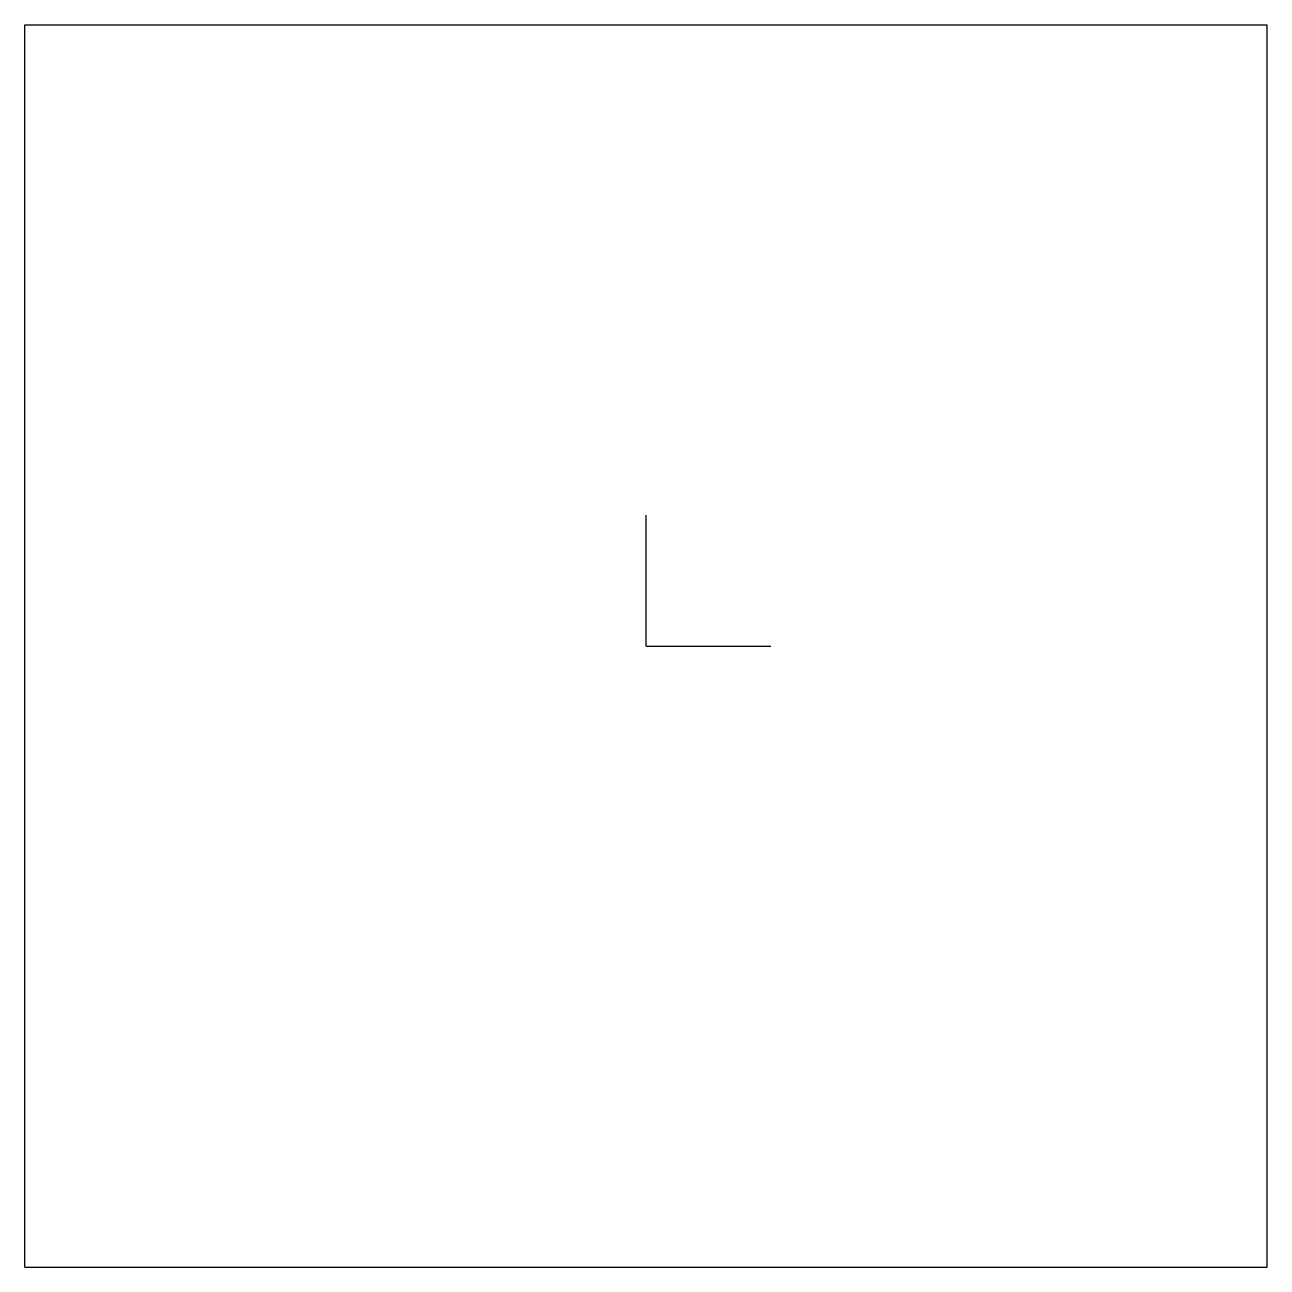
# Model space of a CAD drawing. Header units: metres. Extents: x -2 to 2, y -2 to 2.
import ezdxf

# ---------------------------------------------------------------- set-up
doc = ezdxf.new("R2010")
doc.units = ezdxf.units.M

msp = doc.modelspace()

# ---------------------------------------------------------------- linework, layer by layer
at = {"layer": '1', "color": 3}
for p, q in [((-2, 2), (2, 2)), ((-2, -2), (-2, 2)), ((-2, 2, 2), (2, 2, 2)), ((-2, -2, 2), (-2, 2, 2)), ((-2, 2, 2), (-2, 2)), ((2, -2), (2, 2)), ((2, -2, 2), (2, 2, 2)), ((2, 2, 2), (2, 2)), ((0, 0), (0, 0.421509)), ((0, 0), (0.402425, 0)), ((-2, -2), (2, -2)), ((-2, -2, 2), (2, -2, 2)), ((-2, -2, 2), (-2, -2)), ((2, -2, 2), (2, -2))]:
    msp.add_line(p, q, dxfattribs=at)

doc.saveas('drawing.dxf')
